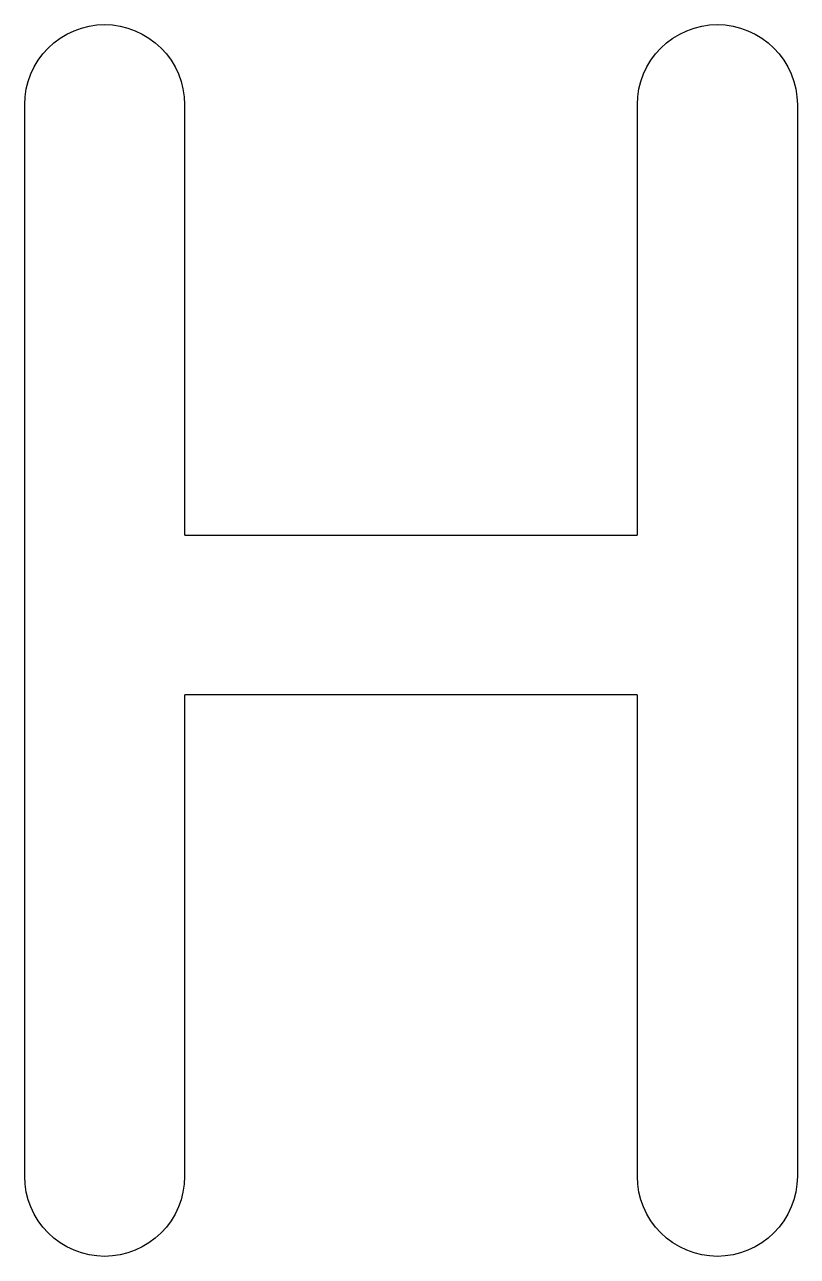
# Model space of a CAD drawing. Header units: metres. Extents: x 89 to 153, y -105 to 4.
# Drawn here: x 89.164 to 89.884, y -96.379 to -95.23 of the extents above; entities that cross this region are included whole.
import ezdxf

# ---------------------------------------------------------------- set-up
doc = ezdxf.new("R2010")
doc.units = ezdxf.units.M

msp = doc.modelspace()

# ---------------------------------------------------------------- linework, layer by layer
msp.add_lwpolyline([(89.1636, -95.3048), (89.1639, -95.2975), (89.165, -95.2903), (89.1668, -95.2832), (89.1692, -95.2763), (89.1724, -95.2697), (89.1761, -95.2634), (89.1805, -95.2575), (89.1854, -95.2521), (89.1908, -95.2472), (89.1967, -95.2428), (89.203, -95.2391), (89.2096, -95.236), (89.2165, -95.2335), (89.2236, -95.2317), (89.2308, -95.2306), (89.2381, -95.2303), (89.2454, -95.2306), (89.2526, -95.2317), (89.2597, -95.2335), (89.2666, -95.236), (89.2732, -95.2391), (89.2795, -95.2428), (89.2854, -95.2472), (89.2908, -95.2521), (89.2957, -95.2575), (89.3001, -95.2634), (89.3038, -95.2697), (89.307, -95.2763), (89.3094, -95.2832), (89.3112, -95.2903), (89.3123, -95.2975), (89.3126, -95.3048), (89.3126, -95.706), (89.3126, -95.706), (89.3126, -95.706), (89.3126, -95.706), (89.3126, -95.706), (89.3126, -95.706), (89.3126, -95.706), (89.3126, -95.706), (89.3126, -95.706), (89.3126, -95.706), (89.3126, -95.706), (89.3126, -95.7061), (89.3126, -95.7061), (89.3126, -95.7061), (89.3126, -95.7061), (89.3126, -95.7061), (89.3126, -95.7061), (89.3127, -95.7061), (89.3127, -95.7061), (89.3127, -95.7061), (89.3127, -95.7061), (89.3127, -95.7061), (89.3127, -95.7061), (89.3127, -95.7062), (89.3127, -95.7062), (89.3127, -95.7062), (89.3127, -95.7062), (89.3127, -95.7062), (89.3127, -95.7062), (89.3127, -95.7062), (89.3127, -95.7062), (89.3127, -95.7062), (89.3127, -95.7062), (89.3127, -95.7062), (89.3127, -95.7062), (89.3127, -95.7062), (89.3127, -95.7062), (89.3127, -95.7062), (89.3127, -95.7063), (89.3127, -95.7063), (89.3127, -95.7063), (89.3127, -95.7063), (89.3127, -95.7063), (89.3127, -95.7063), (89.3128, -95.7063), (89.3128, -95.7063), (89.3128, -95.7063), (89.3128, -95.7063), (89.3128, -95.7063), (89.3128, -95.7063), (89.3128, -95.7063), (89.3128, -95.7063), (89.3128, -95.7063), (89.3128, -95.7064), (89.3128, -95.7064), (89.3128, -95.7064), (89.3128, -95.7064), (89.3128, -95.7064), (89.3128, -95.7064), (89.3128, -95.7064), (89.3129, -95.7064), (89.3129, -95.7064), (89.3129, -95.7064), (89.3129, -95.7064), (89.3129, -95.7064), (89.3129, -95.7064), (89.3129, -95.7064), (89.3129, -95.7064), (89.3129, -95.7064), (89.3129, -95.7064), (89.3129, -95.7064), (89.3129, -95.7064), (89.3129, -95.7064), (89.3129, -95.7064), (89.313, -95.7064), (89.313, -95.7064), (89.313, -95.7064), (89.313, -95.7064), (89.313, -95.7065), (89.313, -95.7065), (89.313, -95.7065), (89.313, -95.7065), (89.313, -95.7065), (89.313, -95.7065), (89.313, -95.7065), (89.313, -95.7065), (89.313, -95.7065), (89.3131, -95.7065), (89.3131, -95.7065), (89.3131, -95.7065), (89.3131, -95.7065), (89.3131, -95.7065), (89.3131, -95.7065), (89.3131, -95.7065), (89.3131, -95.7065), (89.3131, -95.7065), (89.3131, -95.7065), (89.3131, -95.7065), (89.7345, -95.7065), (89.7345, -95.7065), (89.7345, -95.7065), (89.7345, -95.7065), (89.7345, -95.7065), (89.7345, -95.7065), (89.7345, -95.7065), (89.7345, -95.7065), (89.7345, -95.7065), (89.7346, -95.7065), (89.7346, -95.7065), (89.7346, -95.7065), (89.7346, -95.7065), (89.7346, -95.7065), (89.7346, -95.7065), (89.7346, -95.7065), (89.7346, -95.7065), (89.7346, -95.7065), (89.7346, -95.7065), (89.7346, -95.7065), (89.7346, -95.7064), (89.7347, -95.7064), (89.7347, -95.7064), (89.7347, -95.7064), (89.7347, -95.7064), (89.7347, -95.7064), (89.7347, -95.7064), (89.7347, -95.7064), (89.7347, -95.7064), (89.7347, -95.7064), (89.7347, -95.7064), (89.7347, -95.7064), (89.7347, -95.7064), (89.7347, -95.7064), (89.7347, -95.7064), (89.7348, -95.7064), (89.7348, -95.7064), (89.7348, -95.7064), (89.7348, -95.7064), (89.7348, -95.7064), (89.7348, -95.7064), (89.7348, -95.7064), (89.7348, -95.7064), (89.7348, -95.7064), (89.7348, -95.7064), (89.7348, -95.7063), (89.7348, -95.7063), (89.7348, -95.7063), (89.7348, -95.7063), (89.7348, -95.7063), (89.7348, -95.7063), (89.7349, -95.7063), (89.7349, -95.7063), (89.7349, -95.7063), (89.7349, -95.7063), (89.7349, -95.7063), (89.7349, -95.7063), (89.7349, -95.7063), (89.7349, -95.7063), (89.7349, -95.7063), (89.7349, -95.7062), (89.7349, -95.7062), (89.7349, -95.7062), (89.7349, -95.7062), (89.7349, -95.7062), (89.7349, -95.7062), (89.7349, -95.7062), (89.7349, -95.7062), (89.7349, -95.7062), (89.7349, -95.7062), (89.7349, -95.7062), (89.7349, -95.7062), (89.7349, -95.7062), (89.7349, -95.7062), (89.735, -95.7062), (89.735, -95.7061), (89.735, -95.7061), (89.735, -95.7061), (89.735, -95.7061), (89.735, -95.7061), (89.735, -95.7061), (89.735, -95.7061), (89.735, -95.7061), (89.735, -95.7061), (89.735, -95.7061), (89.735, -95.7061), (89.735, -95.7061), (89.735, -95.706), (89.735, -95.706), (89.735, -95.706), (89.735, -95.706), (89.735, -95.706), (89.735, -95.706), (89.735, -95.706), (89.735, -95.706), (89.735, -95.706), (89.735, -95.706), (89.735, -95.706), (89.735, -95.3048), (89.7353, -95.2975), (89.7364, -95.2903), (89.7382, -95.2832), (89.7407, -95.2763), (89.7438, -95.2697), (89.7475, -95.2634), (89.7519, -95.2575), (89.7568, -95.2521), (89.7622, -95.2472), (89.7681, -95.2428), (89.7744, -95.2391), (89.781, -95.236), (89.7879, -95.2335), (89.795, -95.2317), (89.8022, -95.2306), (89.8095, -95.2303), (89.8168, -95.2306), (89.8241, -95.2317), (89.8312, -95.2335), (89.838, -95.236), (89.8447, -95.2391), (89.8509, -95.2428), (89.8568, -95.2472), (89.8622, -95.2521), (89.8671, -95.2575), (89.8715, -95.2634), (89.8753, -95.2697), (89.8784, -95.2763), (89.8809, -95.2832), (89.8826, -95.2903), (89.8837, -95.2975), (89.8841, -95.3048), (89.8841, -96.3048), (89.8837, -96.3121), (89.8826, -96.3194), (89.8809, -96.3265), (89.8784, -96.3333), (89.8753, -96.34), (89.8715, -96.3462), (89.8671, -96.3521), (89.8622, -96.3575), (89.8568, -96.3624), (89.8509, -96.3668), (89.8447, -96.3706), (89.838, -96.3737), (89.8312, -96.3761), (89.8241, -96.3779), (89.8168, -96.379), (89.8095, -96.3794), (89.8022, -96.379), (89.795, -96.3779), (89.7879, -96.3761), (89.781, -96.3737), (89.7744, -96.3706), (89.7681, -96.3668), (89.7622, -96.3624), (89.7568, -96.3575), (89.7519, -96.3521), (89.7475, -96.3462), (89.7438, -96.34), (89.7407, -96.3333), (89.7382, -96.3265), (89.7364, -96.3194), (89.7353, -96.3121), (89.735, -96.3048), (89.735, -95.856), (89.735, -95.856), (89.735, -95.856), (89.735, -95.856), (89.735, -95.856), (89.735, -95.856), (89.735, -95.856), (89.735, -95.856), (89.735, -95.856), (89.735, -95.856), (89.735, -95.856), (89.735, -95.856), (89.735, -95.8559), (89.735, -95.8559), (89.735, -95.8559), (89.735, -95.8559), (89.735, -95.8559), (89.735, -95.8559), (89.735, -95.8559), (89.735, -95.8559), (89.735, -95.8559), (89.735, -95.8559), (89.735, -95.8559), (89.735, -95.8559), (89.7349, -95.8559), (89.7349, -95.8559), (89.7349, -95.8558), (89.7349, -95.8558), (89.7349, -95.8558), (89.7349, -95.8558), (89.7349, -95.8558), (89.7349, -95.8558), (89.7349, -95.8558), (89.7349, -95.8558), (89.7349, -95.8558), (89.7349, -95.8558), (89.7349, -95.8558), (89.7349, -95.8558), (89.7349, -95.8558), (89.7349, -95.8557), (89.7349, -95.8557), (89.7349, -95.8557), (89.7349, -95.8557), (89.7349, -95.8557), (89.7349, -95.8557), (89.7349, -95.8557), (89.7349, -95.8557), (89.7348, -95.8557), (89.7348, -95.8557), (89.7348, -95.8557), (89.7348, -95.8557), (89.7348, -95.8557), (89.7348, -95.8557), (89.7348, -95.8557), (89.7348, -95.8557), (89.7348, -95.8557), (89.7348, -95.8557), (89.7348, -95.8556), (89.7348, -95.8556), (89.7348, -95.8556), (89.7348, -95.8556), (89.7348, -95.8556), (89.7348, -95.8556), (89.7347, -95.8556), (89.7347, -95.8556), (89.7347, -95.8556), (89.7347, -95.8556), (89.7347, -95.8556), (89.7347, -95.8556), (89.7347, -95.8556), (89.7347, -95.8556), (89.7347, -95.8556), (89.7347, -95.8556), (89.7347, -95.8556), (89.7347, -95.8556), (89.7347, -95.8556), (89.7347, -95.8556), (89.7346, -95.8556), (89.7346, -95.8556), (89.7346, -95.8556), (89.7346, -95.8556), (89.7346, -95.8556), (89.7346, -95.8556), (89.7346, -95.8556), (89.7346, -95.8556), (89.7346, -95.8556), (89.7346, -95.8556), (89.7346, -95.8556), (89.7346, -95.8556), (89.7345, -95.8556), (89.7345, -95.8555), (89.7345, -95.8555), (89.7345, -95.8555), (89.7345, -95.8555), (89.7345, -95.8555), (89.7345, -95.8555), (89.7345, -95.8555), (89.7345, -95.8555), (89.3131, -95.8555), (89.3131, -95.8555), (89.3131, -95.8555), (89.3131, -95.8555), (89.3131, -95.8555), (89.3131, -95.8555), (89.3131, -95.8555), (89.3131, -95.8555), (89.3131, -95.8556), (89.3131, -95.8556), (89.3131, -95.8556), (89.313, -95.8556), (89.313, -95.8556), (89.313, -95.8556), (89.313, -95.8556), (89.313, -95.8556), (89.313, -95.8556), (89.313, -95.8556), (89.313, -95.8556), (89.313, -95.8556), (89.313, -95.8556), (89.313, -95.8556), (89.313, -95.8556), (89.313, -95.8556), (89.3129, -95.8556), (89.3129, -95.8556), (89.3129, -95.8556), (89.3129, -95.8556), (89.3129, -95.8556), (89.3129, -95.8556), (89.3129, -95.8556), (89.3129, -95.8556), (89.3129, -95.8556), (89.3129, -95.8556), (89.3129, -95.8556), (89.3129, -95.8556), (89.3129, -95.8556), (89.3129, -95.8556), (89.3128, -95.8556), (89.3128, -95.8556), (89.3128, -95.8556), (89.3128, -95.8557), (89.3128, -95.8557), (89.3128, -95.8557), (89.3128, -95.8557), (89.3128, -95.8557), (89.3128, -95.8557), (89.3128, -95.8557), (89.3128, -95.8557), (89.3128, -95.8557), (89.3128, -95.8557), (89.3128, -95.8557), (89.3128, -95.8557), (89.3128, -95.8557), (89.3127, -95.8557), (89.3127, -95.8557), (89.3127, -95.8557), (89.3127, -95.8557), (89.3127, -95.8557), (89.3127, -95.8558), (89.3127, -95.8558), (89.3127, -95.8558), (89.3127, -95.8558), (89.3127, -95.8558), (89.3127, -95.8558), (89.3127, -95.8558), (89.3127, -95.8558), (89.3127, -95.8558), (89.3127, -95.8558), (89.3127, -95.8558), (89.3127, -95.8558), (89.3127, -95.8558), (89.3127, -95.8559), (89.3127, -95.8559), (89.3127, -95.8559), (89.3127, -95.8559), (89.3127, -95.8559), (89.3127, -95.8559), (89.3127, -95.8559), (89.3127, -95.8559), (89.3127, -95.8559), (89.3126, -95.8559), (89.3126, -95.8559), (89.3126, -95.8559), (89.3126, -95.8559), (89.3126, -95.8559), (89.3126, -95.856), (89.3126, -95.856), (89.3126, -95.856), (89.3126, -95.856), (89.3126, -95.856), (89.3126, -95.856), (89.3126, -95.856), (89.3126, -95.856), (89.3126, -95.856), (89.3126, -95.856), (89.3126, -95.856), (89.3126, -95.856), (89.3126, -96.3048), (89.3123, -96.3121), (89.3112, -96.3194), (89.3094, -96.3265), (89.307, -96.3333), (89.3038, -96.34), (89.3001, -96.3462), (89.2957, -96.3521), (89.2908, -96.3575), (89.2854, -96.3624), (89.2795, -96.3668), (89.2732, -96.3706), (89.2666, -96.3737), (89.2597, -96.3761), (89.2526, -96.3779), (89.2454, -96.379), (89.2381, -96.3794), (89.2308, -96.379), (89.2236, -96.3779), (89.2165, -96.3761), (89.2096, -96.3737), (89.203, -96.3706), (89.1967, -96.3668), (89.1908, -96.3624), (89.1854, -96.3575), (89.1805, -96.3521), (89.1761, -96.3462), (89.1724, -96.34), (89.1692, -96.3333), (89.1668, -96.3265), (89.165, -96.3194), (89.1639, -96.3121), (89.1636, -96.3048), (89.1636, -95.3048)])

doc.saveas('drawing.dxf')
